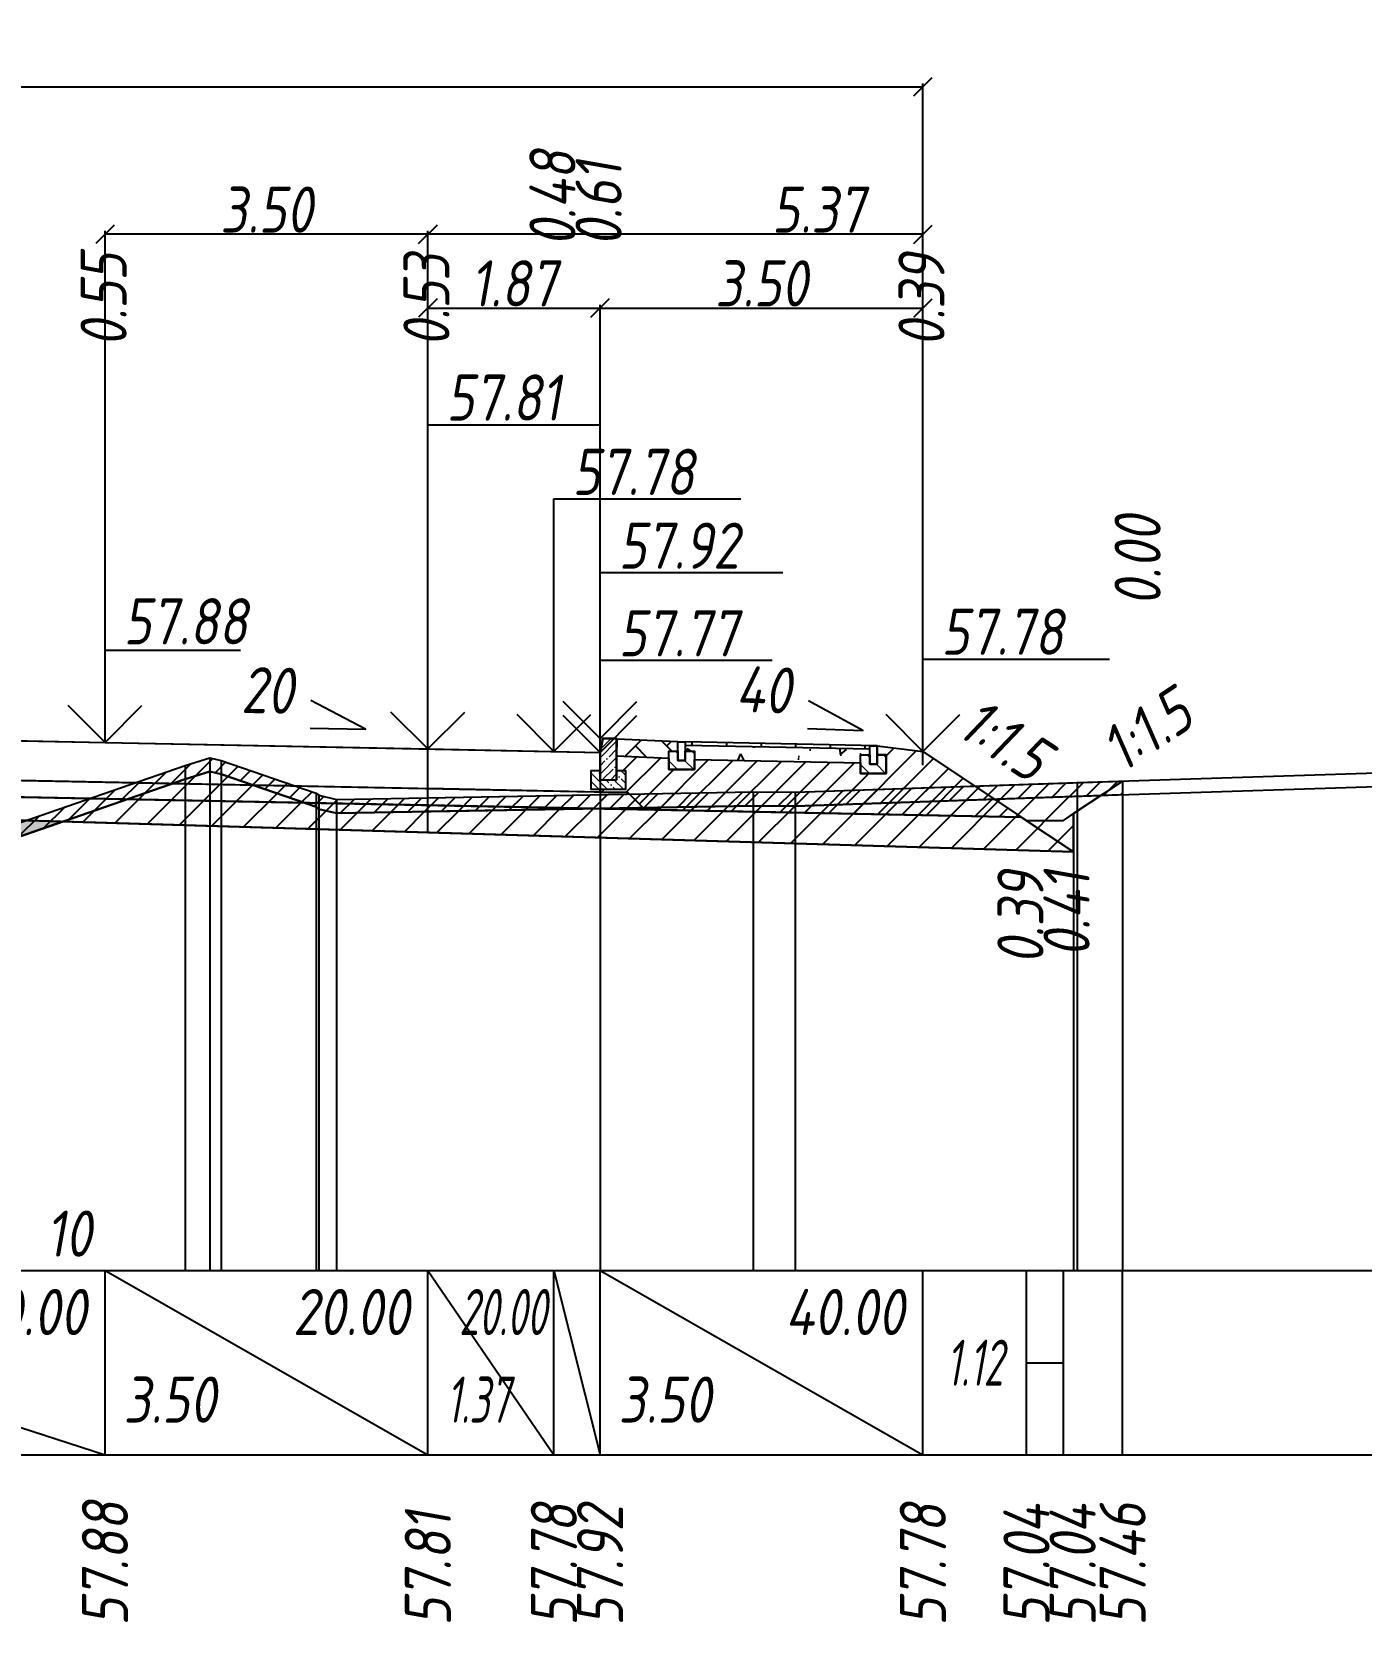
# Model space of a CAD drawing. Extents: x -717 to 1451, y -133302 to 233.
# Drawn here: x 228.2 to 300.3, y -74273.1 to -74186.8 of the extents above; entities that cross this region are included whole.
import ezdxf
from ezdxf.enums import TextEntityAlignment as Align

# ---------------------------------------------------------------- set-up
doc = ezdxf.new("R2010")
doc.units = 0
for name, color, linetype in [('КОД_399', 252, 'Continuous'), ('Код_514', 1, 'Continuous'), ('Контур_0', 7, 'Continuous'), ('Контур_2660', 7, 'Continuous'), ('Контур_2665', 7, 'Continuous'), ('Контур_400', 7, 'Continuous'), ('Контур_508', 7, 'Continuous'), ('Контур_512', 7, 'Continuous'), ('Контур_513', 7, 'Continuous'), ('Красный поперечник', 1, 'Continuous'), ('Объём_2501', 7, 'Continuous'), ('Объём_2650', 7, 'Continuous'), ('Объём_2660', 7, 'Continuous'), ('Объём_2661', 7, 'Continuous'), ('Объём_2662', 7, 'Continuous'), ('Объём_2663', 7, 'Continuous'), ('Объём_2664', 7, 'Continuous'), ('Объём_2665', 7, 'Continuous'), ('Объём_2666', 7, 'Continuous'), ('Объём_2667', 7, 'Continuous'), ('Объём_2668', 7, 'Continuous'), ('Объём_2669', 7, 'Continuous'), ('Объём_2675', 7, 'Continuous'), ('Откосы', 7, 'Continuous'), ('Отметки покрытия', 7, 'Continuous'), ('Рабочие отметки', 7, 'Continuous'), ('Слои выравнивания', 7, 'Continuous'), ('Таблица', 7, 'Continuous'), ('Уклоны проезжей части', 7, 'Continuous'), ('Черный поперечник', 3, 'Continuous')]:
    doc.layers.add(name, color=color, linetype=linetype)
for name, color, linetype, true_color in [('Контур_2540', 2, 'Continuous', 0xffff00), ('Контур_2562', 3, 'Continuous', 0x00ff00), ('Контур_2570', 7, 'Continuous', 0x80ff00), ('Контур_2736', 4, 'Continuous', 0x00ffff), ('Контур_2737', 4, 'Continuous', 0x00ffff), ('Контур_2738', 4, 'Continuous', 0x00ffff), ('Контур_2739', 4, 'Continuous', 0x00ffff), ('Контур_2741', 4, 'Continuous', 0x00ffff), ('Контур_2742', 4, 'Continuous', 0x00ffff), ('Контур_2743', 4, 'Continuous', 0x00ffff), ('Контур_2744', 7, 'Continuous', 0xa4ffff), ('Контур_2745', 7, 'Continuous', 0xa4ffff), ('Контур_2747', 4, 'Continuous', 0x00ffff), ('Контур_2748', 4, 'Continuous', 0x00ffff), ('Контур_2749', 4, 'Continuous', 0x00ffff), ('Контур_2750', 4, 'Continuous', 0x00ffff), ('Контур_2751', 4, 'Continuous', 0x00ffff), ('Контур_2752', 4, 'Continuous', 0x00ffff), ('Контур_402', 7, 'Continuous', 0xff6464), ('Контур_703', 4, 'Continuous', 0x00ffff), ('Контур_705', 4, 'Continuous', 0x00ffff), ('Контур_707', 4, 'Continuous', 0x00ffff), ('Контур_720', 131, 'Continuous', 0xaaffff), ('Объём_2500', 7, 'Continuous', 0xc0c0c0), ('Объём_2520', 7, 'Continuous', 0x80ffff), ('Объём_2540', 2, 'Continuous', 0xffff00), ('Объём_2562', 3, 'Continuous', 0x00ff00), ('Объём_2563', 7, 'Continuous', 0xff8000), ('Объём_2570', 7, 'Continuous', 0x80ff00), ('Объём_2600', 7, 'Continuous', 0x808000), ('Объём_2746', 2, 'Continuous', 0xffff00)]:
    doc.layers.add(name, color=color, linetype=linetype, true_color=true_color)
doc.styles.get("Standard").update_dxf_attribs({"font": 'txt', "height": 2.5})
doc.styles.add('М', font='romand.shx', dxfattribs={"width": 0.8, "oblique": 10, "height": 2.5})
doc.dimstyles.get("Standard").update_dxf_attribs({"dimtxt": 0.18, "dimasz": 0.18, "dimexe": 0.18, "dimexo": 0.0625, "dimgap": 0.09, "dimtad": 0, "dimtih": 1, "dimtoh": 1, "dimdec": 4, "dimzin": 0, "dimdsep": 46, "dimtxsty": 'Standard', "dimcen": 0.09, "dimadec": 0, "dimazin": 0, "dimtfac": 1, "dimtdec": 4, "dimtofl": 0, "dimtmove": 0, "dimatfit": 3, "dimfxl": 1, "dimtolj": 1, "dimtzin": 0, "dimarcsym": 0})

# ---------------------------------------------------------------- blocks, each defined once
blk = doc.blocks.new('_Oblique')
at = {"color": 0, "linetype": 'ByBlock', "lineweight": -2}
blk.add_line((-0.5, -0.5), (0.5, 0.5), dxfattribs=at)
blk = doc.blocks.new('*D3498')
at = {"color": 0, "lineweight": -2, "transparency": 16777216}
for p, q in [((259.041, -74225.905), (259.041, -74201.636)), ((259.041, -74201.816), (276.541, -74201.816)), ((276.541, -74225.855), (276.541, -74201.636))]:
    blk.add_line(p, q, dxfattribs=at)
at = {"layer": 'Defpoints', "color": 0, "transparency": 16777216}
for p in [(276.541, -74201.816), (259.041, -74225.968), (276.541, -74225.918)]:
    blk.add_point(p, dxfattribs=at)
at = {"color": 0, "lineweight": -2, "transparency": 16777216, "rotation": 180}
blk.add_blockref('_Oblique', (259.041, -74201.816), dxfattribs=at)
at = {"color": 0, "lineweight": -2, "transparency": 16777216}
blk.add_blockref('_Oblique', (276.541, -74201.816), dxfattribs=at)
at = {"color": 0, "transparency": 16777216, "insert": (267.791, -74200.476), "char_height": 2.5, "width": 9.58333, "attachment_point": 5, "style": 'М'}
blk.add_mtext('\\A1;3.50', dxfattribs=at)
blk = doc.blocks.new('*D3500')
at = {"color": 0, "lineweight": -2, "transparency": 16777216}
for p, q in [((249.708, -74225.719), (249.708, -74201.636)), ((249.708, -74201.816), (259.041, -74201.816)), ((259.041, -74225.905), (259.041, -74201.636))]:
    blk.add_line(p, q, dxfattribs=at)
at = {"layer": 'Defpoints', "color": 0, "transparency": 16777216}
for p in [(259.041, -74201.816), (249.708, -74225.781), (259.041, -74225.968)]:
    blk.add_point(p, dxfattribs=at)
at = {"color": 0, "lineweight": -2, "transparency": 16777216, "rotation": 180}
blk.add_blockref('_Oblique', (249.708, -74201.816), dxfattribs=at)
at = {"color": 0, "lineweight": -2, "transparency": 16777216}
blk.add_blockref('_Oblique', (259.041, -74201.816), dxfattribs=at)
at = {"color": 0, "transparency": 16777216, "insert": (254.375, -74200.476), "char_height": 2.5, "width": 9.16667, "attachment_point": 5, "style": 'М'}
blk.add_mtext('\\A1;1.87', dxfattribs=at)
blk = doc.blocks.new('*D3502')
at = {"color": 0, "lineweight": -2, "transparency": 16777216}
for p, q in [((232.208, -74225.369), (232.208, -74197.636)), ((249.708, -74197.816), (232.208, -74197.816)), ((249.708, -74225.719), (249.708, -74197.636))]:
    blk.add_line(p, q, dxfattribs=at)
at = {"layer": 'Defpoints', "color": 0, "transparency": 16777216}
for p in [(232.208, -74197.816), (232.208, -74225.431), (249.708, -74225.781)]:
    blk.add_point(p, dxfattribs=at)
at = {"color": 0, "lineweight": -2, "transparency": 16777216, "rotation": 180}
blk.add_blockref('_Oblique', (232.208, -74197.816), dxfattribs=at)
at = {"color": 0, "lineweight": -2, "transparency": 16777216}
blk.add_blockref('_Oblique', (249.708, -74197.816), dxfattribs=at)
at = {"color": 0, "transparency": 16777216, "insert": (240.958, -74196.476), "char_height": 2.5, "width": 9.58333, "attachment_point": 5, "style": 'М'}
blk.add_mtext('\\A1;3.50', dxfattribs=at)
blk = doc.blocks.new('*D3503')
at = {"color": 0, "lineweight": -2, "transparency": 16777216}
for p, q in [((249.708, -74225.719), (249.708, -74197.636)), ((276.541, -74197.816), (249.708, -74197.816)), ((276.541, -74226.605), (276.541, -74197.636))]:
    blk.add_line(p, q, dxfattribs=at)
at = {"layer": 'Defpoints', "color": 0, "transparency": 16777216}
for p in [(249.708, -74197.816), (249.708, -74225.781), (276.541, -74226.668)]:
    blk.add_point(p, dxfattribs=at)
at = {"color": 0, "lineweight": -2, "transparency": 16777216, "rotation": 180}
blk.add_blockref('_Oblique', (249.708, -74197.816), dxfattribs=at)
at = {"color": 0, "lineweight": -2, "transparency": 16777216}
blk.add_blockref('_Oblique', (276.541, -74197.816), dxfattribs=at)
at = {"color": 0, "transparency": 16777216, "insert": (270.877, -74196.476), "char_height": 2.5, "width": 10, "attachment_point": 5, "style": 'М'}
blk.add_mtext('\\A1;5.37', dxfattribs=at)
blk = doc.blocks.new('*D3505')
at = {"color": 0, "lineweight": -2, "transparency": 16777216}
for p, q in [((115.708, -74226.819), (115.708, -74189.636)), ((115.708, -74189.816), (276.541, -74189.816)), ((276.541, -74226.605), (276.541, -74189.636))]:
    blk.add_line(p, q, dxfattribs=at)
at = {"layer": 'Defpoints', "color": 0, "transparency": 16777216}
for p in [(276.541, -74189.816), (115.708, -74226.881), (276.541, -74226.668)]:
    blk.add_point(p, dxfattribs=at)
at = {"color": 0, "lineweight": -2, "transparency": 16777216, "rotation": 180}
blk.add_blockref('_Oblique', (115.708, -74189.816), dxfattribs=at)
at = {"color": 0, "lineweight": -2, "transparency": 16777216}
blk.add_blockref('_Oblique', (276.541, -74189.816), dxfattribs=at)
at = {"color": 0, "transparency": 16777216, "insert": (196.125, -74188.476), "char_height": 2.5, "width": 11.66667, "attachment_point": 5, "style": 'М'}
blk.add_mtext('\\A1;32.17', dxfattribs=at)
blk = doc.blocks.new('БР100.30.18')
at = {"linetype": 'Continuous', "lineweight": 13}
h = blk.add_hatch(dxfattribs=at)
h.set_pattern_fill('ANSI35', scale=5)
h.set_pattern_definition([(45, (-1504.996, -4799.2297), (-0.88388348, 0.88388348), []), (45, (-1504.1121, -4799.2297), (-0.88388348, 0.88388348), [1.5625, -0.3125, 0, -0.3125])])
h.paths.add_polyline_path([(0.3, 3.47), (1.8, 3.47), (1.8, -1.03), (0, -1.03), (0, 1.97)])
h = blk.add_hatch(dxfattribs=at)
h.set_pattern_fill('ANSI35', scale=5, angle=90)
h.set_pattern_definition([(135, (-1504.996, -4800.7297), (-0.88388348, -0.88388348), []), (135, (-1504.996, -4799.8458), (-0.88388348, -0.88388348), [1.5625, -0.3125, 0, -0.3125])])
h.paths.add_polyline_path([(-1, -0.03), (0, -0.03), (0, -1.03), (1.8, -1.03), (1.8, -0.03), (2.8, -0.03), (2.8, -2.03), (-1, -2.03)])
at = {"color": 7, "lineweight": 30}
blk.add_lwpolyline([(1.8, -1.03), (0, -1.03), (0, 1.97), (0.3, 3.47), (1.8, 3.47)], close=True, dxfattribs=at)
at = {"linetype": 'Continuous'}
blk.add_lwpolyline([(0, -0.03), (-1, -0.03), (-1, -2.03), (2.8, -2.03), (2.8, -0.03), (1.8, -0.03)], dxfattribs=at)

msp = doc.modelspace()

# ---------------------------------------------------------------- hatches: boundary and pattern name
at = {"linetype": 'Continuous'}
h = msp.add_hatch(dxfattribs=at)
h.set_pattern_fill('AR-HBONE', color=253, scale=0.3)
h.set_pattern_definition([(45, (-36.0305, -80031.1897), (0, 1.69705627), [3.6, -1.2]), (135, (-35.182, -80030.3412), (1e-16, 1.69705627), [3.6, -1.2])])
h.paths.add_polyline_path([(263.662, -74225.34), (263.662, -74226.34), (263.662, -74226.34)])
h.paths.add_polyline_path([(259.942, -74225.191), (263.262, -74225.34), (263.262, -74225.84), (262.762, -74225.84), (262.762, -74226.219), (259.941, -74226.092)])
h = msp.add_hatch(dxfattribs=at)
h.set_pattern_fill('ANSI31', color=256, scale=15, angle=45, style=0)
h.set_pattern_definition([(90, (-1648.4667, -79178.9712), (-1.875, 3e-16), [])])
h.paths.add_polyline_path([(273.658, -74225.546), (263.662, -74225.34), (263.662, -74225.54), (273.658, -74225.738)])
at = {"linetype": 'Continuous', "lineweight": 13}
h = msp.add_hatch(dxfattribs=at)
h.set_pattern_fill('ANSI35', scale=5, angle=90)
h.set_pattern_definition([(135, (-1604.4212, -8497.7122), (-0.883883476, -0.883883476), []), (135, (-1604.4212, -8496.8283), (-0.883883476, -0.883883476), [1.5625, -0.3125, 0, -0.3125])])
h.paths.add_polyline_path([(262.762, -74225.84), (263.262, -74225.84), (263.262, -74226.34), (263.662, -74226.34), (263.662, -74225.84), (264.162, -74225.84), (264.162, -74226.84), (262.762, -74226.84)])
h = msp.add_hatch(dxfattribs=at)
h.set_pattern_fill('ANSI35', scale=5, angle=90)
h.set_pattern_definition([(135, (-1594.0257, -8497.9183), (-0.883883476, -0.883883476), []), (135, (-1594.0257, -8497.0344), (-0.883883476, -0.883883476), [1.5625, -0.3125, 0, -0.3125])])
h.paths.add_polyline_path([(273.158, -74226.046), (273.658, -74226.046), (273.658, -74226.546), (274.058, -74226.546), (274.058, -74226.046), (274.558, -74226.046), (274.558, -74227.046), (273.158, -74227.046)])
at = {"layer": 'КОД_399'}
h = msp.add_hatch(dxfattribs=at)
h.set_pattern_fill('AR-CONC', scale=0.7, angle=45, style=0)
h.set_pattern_definition([(95, (-1648.5487, -79179.0604), (3.860864, 3.2396496), [0.525, -5.775]), (40, (-1648.5487, -79179.0604), (-4.409945, 3.036377), [0.42, -4.62]), (145.45144, (-1648.227, -79178.7905), (-0.549081, 6.2760265), [0.4461813, -4.907995]), (91.1842, (-1649.5386, -79178.0705), (6.101854, 4.4632964), [0.7875, -8.6625]), (141.63564, (-1649.03, -79177.6985), (-0.1953, 9.447982), [0.669272, -7.361996]), (36.18416, (-1649.539, -79178.0705), (-0.1953, 9.447982), [0.63, -6.93]), (66, (-1648.796, -79177.823), (4.947401, 0.9616773), [0.525, -5.775]), (11, (-1648.796, -79177.823), (-2.38496, 4.793659), [0.42, -4.62]), (116.45144, (-1648.384, -79177.743), (2.562441, 5.7553363), [0.4461813, -4.907995]), (82.5, (-1648.5487, -79179.0604), (-1.5875523, 1.7079287), [0, -4.564, 0, -4.69, 0, -4.6375]), (52.5, (-1648.5487, -79179.0604), (-0.6501106, 3.2543661), [0, -2.674, 0, -4.459, 0, -1.7675]), (12.5, (-1649.6525, -79180.1642), (2.7539272, 2.5306453), [0, -1.75, 0, -5.46, 0, -7.245]), (2.5, (-1650.1474, -79180.6592), (2.3911299, 3.3821186), [0, -2.275, 0, -3.626, 0, -5.145])])
h.paths.add_polyline_path([(273.158, -74226.046), (273.658, -74226.046), (273.658, -74225.738), (263.662, -74225.54), (263.662, -74225.84), (264.162, -74225.84), (264.162, -74226.3), (273.158, -74226.479)])
at = {"layer": 'Объём_2563'}
h = msp.add_hatch(dxfattribs=at)
h.set_pattern_fill('ANSI31', color=256, scale=0.3)
h.paths.add_polyline_path([(130.79, -74229.217), (110.373, -74229.625), (115.708, -74226.069), (118.191, -74225.76), (118.191, -74226.26), (117.691, -74226.26), (117.691, -74227.26), (119.091, -74227.26), (119.091, -74226.692), (128.087, -74226.511), (128.087, -74227.054), (129.487, -74227.054), (129.487, -74226.432), (132.308, -74226.306), (132.309, -74227.12), (131.809, -74227.12), (131.81, -74228.12), (133.208, -74228.119), (133.208, -74228.269), (131.708, -74228.299)])
h.paths.add_polyline_path([(261.46, -74229.004), (260.541, -74228.085), (259.041, -74228.055), (259.041, -74227.905), (260.439, -74227.907), (260.44, -74226.907), (259.94, -74226.906), (259.941, -74226.092), (262.762, -74226.219), (262.762, -74226.84), (264.162, -74226.84), (264.162, -74226.3), (273.158, -74226.478), (273.158, -74227.046), (274.558, -74227.046), (274.558, -74226.046), (274.058, -74226.046), (274.058, -74225.546), (276.541, -74225.855), (281.876, -74229.412)])
at = {"layer": 'Объём_2570'}
h = msp.add_hatch(dxfattribs=at)
h.set_pattern_fill('ANSI31', color=256, scale=0.2)
h.paths.add_polyline_path([(124.473, -74230.599), (121.696, -74231.845), (114.612, -74234.732), (107.406, -74233.881), (105, -74233.957), (105, -74233.207), (107.406, -74233.131), (114.612, -74233.982), (121.696, -74231.095), (124.473, -74229.849)])
h.paths.add_polyline_path([(287.364, -74228.209), (269.62, -74228.816), (267.344, -74228.799), (244.756, -74229.205), (243.8, -74228.979), (243.658, -74228.868), (238.496, -74227.089), (237.893, -74226.944), (236.546, -74227.366), (225.244, -74231.275), (223.825, -74230.971), (219.718, -74230), (216.251, -74229.114), (216.251, -74228.364), (219.718, -74229.25), (223.825, -74230.221), (225.244, -74230.525), (236.546, -74226.616), (237.893, -74226.194), (238.496, -74226.339), (243.658, -74228.118), (243.8, -74228.229), (244.756, -74228.455), (267.344, -74228.049), (269.62, -74228.066), (287.364, -74227.459)])
at = {"layer": 'Объём_2600'}
h = msp.add_hatch(dxfattribs=at)
h.set_pattern_fill('ANSI31', color=6, scale=0.4)
h.paths.add_polyline_path([(126.99, -74229.569), (141.356, -74227.778), (141.356, -74230.607), (123.245, -74231.15), (124.473, -74230.599), (124.473, -74229.849)])
h.paths.add_polyline_path([(238.496, -74227.089), (243.658, -74228.868), (243.8, -74228.979), (244.756, -74229.205), (267.344, -74228.799), (269.62, -74228.816), (286.182, -74228.248), (284.71, -74229.229), (284.71, -74231.301), (229.92, -74229.658), (236.546, -74227.366), (237.893, -74226.944)])
h.paths.add_polyline_path([(201.594, -74227.437), (207.223, -74227.56), (214.623, -74228.207), (216.251, -74228.364), (216.251, -74229.114), (216.844, -74229.265), (201.458, -74228.804), (201.458, -74227.434)])
h = msp.add_hatch(dxfattribs=at)
h.set_pattern_fill('HONEY', color=5, scale=0.3)
h.paths.add_polyline_path([(113.46, -74234.598), (107.406, -74233.881), (105, -74233.957), (105, -74233.207), (107.372, -74231.626), (123.245, -74231.15), (121.696, -74231.845), (114.612, -74234.732)])
h.paths.add_polyline_path([(225.244, -74231.275), (223.825, -74230.971), (219.718, -74230), (216.844, -74229.265), (229.92, -74229.658)])

# ---------------------------------------------------------------- linework, layer by layer
for points in [[(263.262, -74225.34), (259.942, -74225.191), (259.941, -74226.092), (262.762, -74226.219), (262.762, -74225.84), (263.262, -74225.84), (263.262, -74225.34)], [(263.262, -74225.34), (263.662, -74225.34), (263.662, -74226.34), (263.262, -74226.34), (263.262, -74225.34)], [(274.058, -74225.546), (263.662, -74225.34)], [(273.658, -74225.738), (263.662, -74225.54)], [(273.658, -74225.546), (274.058, -74225.546), (274.058, -74226.546), (273.658, -74226.546), (273.658, -74225.546)], [(263.662, -74225.84), (264.162, -74225.84), (264.162, -74226.84), (262.762, -74226.84), (262.762, -74225.84), (263.262, -74225.84), (263.262, -74226.34), (263.662, -74226.34), (263.662, -74225.84)], [(274.058, -74226.046), (274.558, -74226.046), (274.558, -74227.046), (273.158, -74227.046), (273.158, -74226.046), (273.658, -74226.046), (273.658, -74226.546), (274.058, -74226.546), (274.058, -74226.046)]]:
    msp.add_lwpolyline(points)
at = {"layer": 'Код_514'}
for p, q in [((201.458, -74254), (232.208, -74264)), ((232.208, -74264), (232.208, -74254)), ((232.208, -74254), (249.708, -74264)), ((249.708, -74264), (249.708, -74254)), ((249.708, -74254), (256.541, -74264)), ((256.541, -74264), (256.541, -74254)), ((256.541, -74254), (259.041, -74264)), ((259.041, -74264), (259.041, -74254)), ((259.041, -74264), (259.041, -74254)), ((259.041, -74254), (276.541, -74264)), ((276.541, -74264), (276.541, -74254)), ((282.156, -74264), (282.156, -74254)), ((284.156, -74264), (284.156, -74254)), ((287.364, -74264), (287.364, -74254)), ((282.156, -74259), (284.156, -74259))]:
    msp.add_line(p, q, dxfattribs=at)
at = {"layer": 'Контур_0', "color": 250, "flags": 128}
for points in [[(232.208, -74225.369), (259.041, -74225.905), (259.041, -74228.055), (201.458, -74226.904), (201.458, -74224.754), (232.208, -74225.369), (232.208, -74225.369)], [(232.208, -74227.519), (260.541, -74228.085), (261.46, -74229.004), (201.458, -74227.804), (201.458, -74226.904), (232.208, -74227.519), (232.208, -74227.519)]]:
    msp.add_lwpolyline(points, dxfattribs=at)
at = {"layer": 'Контур_0', "flags": 128}
for points in [[(276.541, -74225.855), (279.354, -74227.731), (279.354, -74227.731), (279.354, -74227.731), (279.354, -74227.731), (279.354, -74227.731), (279.354, -74227.731), (279.354, -74227.731), (279.354, -74227.731), (279.354, -74227.731), (279.354, -74227.731), (279.354, -74227.731), (279.354, -74227.731), (279.354, -74227.731), (279.354, -74227.731), (282.156, -74229.598)], [(276.541, -74225.855), (279.354, -74227.731), (279.354, -74227.731), (279.354, -74227.731), (279.354, -74227.731), (279.354, -74227.731), (279.354, -74227.731), (279.354, -74227.731), (279.354, -74227.731), (279.354, -74227.731), (279.354, -74227.731), (279.354, -74227.731), (279.354, -74227.731), (279.354, -74227.731), (279.354, -74227.731), (282.156, -74229.598), (284.156, -74229.598), (287.364, -74227.459), (287.364, -74227.459), (287.364, -74227.459), (287.364, -74227.459), (287.364, -74227.459), (287.364, -74227.459), (287.364, -74227.459), (287.364, -74227.459), (287.364, -74227.459), (287.364, -74227.459), (287.364, -74227.459), (287.364, -74227.459), (287.364, -74227.459)], [(259.041, -74228.055), (260.541, -74228.085), (261.46, -74229.004), (281.876, -74229.412)]]:
    msp.add_lwpolyline(points, dxfattribs=at)
at = {"layer": 'Контур_2540', "color": 250, "flags": 128}
msp.add_lwpolyline([(280.397, -74231.172), (201.458, -74228.804), (201.458, -74227.804), (281.876, -74229.412), (284.71, -74231.301), (280.397, -74231.172), (280.397, -74231.172)], dxfattribs=at)
at = {"layer": 'Контур_2562', "flags": 128}
msp.add_lwpolyline([(276.541, -74225.855), (276.541, -74225.855), (276.541, -74225.855), (276.541, -74225.855), (276.541, -74225.855)], dxfattribs=at)
at = {"layer": 'Контур_2570', "flags": 128}
msp.add_lwpolyline([(175.07, -74226.96), (201.458, -74227.434), (201.594, -74227.437), (207.223, -74227.56), (214.623, -74228.207), (216.251, -74228.364), (216.251, -74229.114), (219.718, -74230), (223.825, -74230.971), (225.244, -74231.275), (236.546, -74227.366), (237.893, -74226.944), (238.496, -74227.089), (243.658, -74228.868), (243.8, -74228.979), (244.756, -74229.205), (267.344, -74228.799), (269.62, -74228.816), (284.91, -74228.289), (304.514, -74227.65)], dxfattribs=at)
at = {"layer": 'Контур_2660', "flags": 128}
msp.add_lwpolyline([(201.458, -74228.804), (284.71, -74231.301)], dxfattribs=at)
at = {"layer": 'Контур_2665', "flags": 128}
msp.add_lwpolyline([(276.541, -74225.855), (276.541, -74225.855)], dxfattribs=at)
at = {"layer": 'Контур_2736', "flags": 128}
for points in [[(276.541, -74225.855), (279.354, -74227.731)], [(279.354, -74227.731), (282.156, -74229.598)]]:
    msp.add_lwpolyline(points, dxfattribs=at)
at = {"layer": 'Контур_2737', "flags": 128}
msp.add_lwpolyline([(279.354, -74227.731), (279.354, -74227.731)], dxfattribs=at)
at = {"layer": 'Контур_2738', "flags": 128}
msp.add_lwpolyline([(279.354, -74227.731), (279.354, -74227.731)], dxfattribs=at)
at = {"layer": 'Контур_2739', "flags": 128}
msp.add_lwpolyline([(279.354, -74227.731), (279.354, -74227.731)], dxfattribs=at)
at = {"layer": 'Контур_2741', "flags": 128}
msp.add_lwpolyline([(287.364, -74227.459), (287.364, -74227.459)], dxfattribs=at)
at = {"layer": 'Контур_2742', "flags": 128}
msp.add_lwpolyline([(287.364, -74227.459), (287.364, -74227.459)], dxfattribs=at)
at = {"layer": 'Контур_2743', "flags": 128}
msp.add_lwpolyline([(287.364, -74227.459), (287.364, -74227.459)], dxfattribs=at)
at = {"layer": 'Контур_2744', "flags": 128}
msp.add_lwpolyline([(287.364, -74227.459), (287.364, -74227.459)], dxfattribs=at)
msp.add_lwpolyline([(287.364, -74227.459), (287.364, -74227.459)], dxfattribs=at)
msp.add_lwpolyline([(287.364, -74227.459), (287.364, -74227.459)], dxfattribs=at)
msp.add_lwpolyline([(287.364, -74227.459), (287.364, -74227.459)], dxfattribs=at)
msp.add_lwpolyline([(287.364, -74227.459), (287.364, -74227.459)], dxfattribs=at)
msp.add_lwpolyline([(287.364, -74227.459), (287.364, -74227.459)], dxfattribs=at)
at = {"layer": 'Контур_2745', "flags": 128}
msp.add_lwpolyline([(279.354, -74227.731), (279.354, -74227.731)], dxfattribs=at)
msp.add_lwpolyline([(279.354, -74227.731), (279.354, -74227.731)], dxfattribs=at)
msp.add_lwpolyline([(279.354, -74227.731), (279.354, -74227.731)], dxfattribs=at)
msp.add_lwpolyline([(279.354, -74227.731), (279.354, -74227.731)], dxfattribs=at)
msp.add_lwpolyline([(279.354, -74227.731), (279.354, -74227.731)], dxfattribs=at)
msp.add_lwpolyline([(279.354, -74227.731), (279.354, -74227.731)], dxfattribs=at)
at = {"layer": 'Контур_2747', "flags": 128}
msp.add_lwpolyline([(279.354, -74227.731), (279.354, -74227.731)], dxfattribs=at)
at = {"layer": 'Контур_2748', "flags": 128}
msp.add_lwpolyline([(279.354, -74227.731), (279.354, -74227.731)], dxfattribs=at)
at = {"layer": 'Контур_2749', "flags": 128}
msp.add_lwpolyline([(279.354, -74227.731), (279.354, -74227.731)], dxfattribs=at)
at = {"layer": 'Контур_2750', "flags": 128}
msp.add_lwpolyline([(287.364, -74227.459), (287.364, -74227.459)], dxfattribs=at)
at = {"layer": 'Контур_2751', "flags": 128}
msp.add_lwpolyline([(287.364, -74227.459), (287.364, -74227.459)], dxfattribs=at)
at = {"layer": 'Контур_2752', "flags": 128}
msp.add_lwpolyline([(287.364, -74227.459), (287.364, -74227.459)], dxfattribs=at)
at = {"layer": 'Контур_400', "flags": 128}
msp.add_lwpolyline([(201.458, -74224.754), (232.208, -74225.369), (249.708, -74225.719), (249.708, -74225.719), (249.708, -74225.719), (249.708, -74225.719), (256.541, -74225.855), (256.541, -74225.855), (259.041, -74225.905)], dxfattribs=at)
at = {"layer": 'Контур_402', "flags": 128}
msp.add_lwpolyline([(107.372, -74231.626), (141.356, -74230.607), (141.356, -74228.106), (187.487, -74227.183), (187.487, -74227.233), (188.804, -74227.207), (188.804, -74227.257), (190.121, -74227.231), (201.458, -74227.434), (201.458, -74228.804), (284.71, -74231.301)], dxfattribs=at)
at = {"layer": 'Контур_508', "flags": 128}
msp.add_lwpolyline([(105, -74233.207), (107.372, -74231.626), (141.356, -74230.607), (141.356, -74228.106), (187.487, -74227.183), (187.487, -74227.233), (188.804, -74227.207), (188.804, -74227.257), (190.121, -74227.231), (201.458, -74227.434), (201.458, -74228.804), (284.71, -74231.301), (284.71, -74229.229), (287.364, -74227.459)], dxfattribs=at)
at = {"layer": 'Контур_512', "flags": 128}
msp.add_lwpolyline([(201.458, -74228.804), (284.71, -74231.301), (284.71, -74229.229), (287.364, -74227.459)], dxfattribs=at)
at = {"layer": 'Контур_513', "flags": 128}
msp.add_lwpolyline([(105, -74233.207), (107.372, -74231.626), (141.356, -74230.607), (141.356, -74228.106), (187.487, -74227.183), (187.487, -74227.233), (188.804, -74227.207), (188.804, -74227.257), (190.121, -74227.231), (201.458, -74227.434), (201.458, -74228.804), (284.71, -74231.301), (284.71, -74229.229), (287.364, -74227.459)], dxfattribs=at)
at = {"layer": 'Контур_703', "flags": 128}
msp.add_lwpolyline([(276.541, -74225.855), (279.354, -74227.731)], dxfattribs=at)
at = {"layer": 'Контур_705', "flags": 128}
msp.add_lwpolyline([(279.354, -74227.731), (279.354, -74227.731)], dxfattribs=at)
at = {"layer": 'Контур_707', "flags": 128}
msp.add_lwpolyline([(284.156, -74229.598), (287.364, -74227.459)], dxfattribs=at)
at = {"layer": 'Контур_720', "flags": 128}
msp.add_lwpolyline([(282.156, -74229.598), (284.156, -74229.598)], dxfattribs=at)
at = {"layer": 'Красный поперечник'}
for p, q in [((201.458, -74224.754), (232.208, -74225.369)), ((232.208, -74225.369), (249.708, -74225.719)), ((249.708, -74225.719), (256.541, -74225.855)), ((256.541, -74225.855), (259.041, -74225.905)), ((276.541, -74225.855), (282.156, -74229.598)), ((284.156, -74229.598), (287.364, -74227.459)), ((287.364, -74227.459), (287.364, -74254)), ((282.156, -74229.598), (284.156, -74229.598)), ((284.71, -74229.229), (284.71, -74254)), ((284.71, -74231.301), (284.71, -74254))]:
    msp.add_line(p, q, dxfattribs=at)
at = {"layer": 'Объём_2500', "color": 250, "flags": 128}
for points in [[(232.208, -74225.369), (259.041, -74225.905), (259.041, -74228.055), (201.458, -74226.904), (201.458, -74224.754), (232.208, -74225.369), (232.208, -74225.369)], [(249.708, -74225.719), (259.041, -74225.905), (259.041, -74228.055), (249.708, -74227.869), (249.708, -74225.719)]]:
    msp.add_lwpolyline(points, dxfattribs=at)
at = {"layer": 'Объём_2501', "flags": 128}
for points in [[(201.458, -74224.754), (232.208, -74225.369), (249.708, -74225.719), (249.708, -74225.719), (249.708, -74225.719), (249.708, -74225.719), (256.541, -74225.855), (256.541, -74225.855), (259.041, -74225.905)], [(249.708, -74225.719), (256.541, -74225.855), (256.541, -74225.855), (259.041, -74225.905)]]:
    msp.add_lwpolyline(points, dxfattribs=at)
at = {"layer": 'Объём_2520', "color": 250, "flags": 128}
for points in [[(232.208, -74227.519), (260.541, -74228.085), (261.46, -74229.004), (201.458, -74227.804), (201.458, -74226.904), (232.208, -74227.519), (232.208, -74227.519)], [(249.708, -74227.869), (260.541, -74228.085), (261.46, -74229.004), (249.708, -74228.769), (249.708, -74227.869)]]:
    msp.add_lwpolyline(points, dxfattribs=at)
at = {"layer": 'Объём_2540', "color": 250, "flags": 128}
msp.add_lwpolyline([(280.397, -74231.172), (201.458, -74228.804), (201.458, -74227.804), (281.876, -74229.412), (284.71, -74231.301), (280.397, -74231.172), (280.397, -74231.172)], dxfattribs=at)
at = {"layer": 'Объём_2540', "flags": 128}
msp.add_lwpolyline([(249.708, -74228.769), (281.876, -74229.412), (284.71, -74231.301), (280.397, -74231.172), (280.397, -74231.172), (280.397, -74231.172), (249.708, -74230.251), (249.708, -74228.769)], dxfattribs=at)
at = {"layer": 'Объём_2562', "flags": 128}
msp.add_lwpolyline([(276.541, -74225.855), (276.541, -74225.855), (276.541, -74225.855), (276.541, -74225.855), (276.541, -74225.855)], dxfattribs=at)
msp.add_lwpolyline([(276.541, -74225.855), (276.541, -74225.855), (276.541, -74225.855), (276.541, -74225.855), (276.541, -74225.855)], dxfattribs=at)
at = {"layer": 'Объём_2563', "flags": 128}
msp.add_lwpolyline([(261.46, -74229.004), (260.541, -74228.085), (259.041, -74228.055), (259.041, -74227.905), (260.439, -74227.907), (260.44, -74226.907), (259.94, -74226.906), (259.941, -74226.092), (262.762, -74226.219), (262.762, -74226.84), (264.162, -74226.84), (264.162, -74226.3), (273.158, -74226.478), (273.158, -74227.046), (274.558, -74227.046), (274.558, -74226.046), (274.058, -74226.046), (274.058, -74225.546), (276.541, -74225.855), (281.876, -74229.412), (261.46, -74229.004), (261.46, -74229.004)], dxfattribs=at)
at = {"layer": 'Объём_2570', "flags": 128}
for points in [[(225.244, -74230.525), (236.546, -74226.616), (237.893, -74226.194), (238.496, -74226.339), (243.658, -74228.118), (243.8, -74228.229), (244.756, -74228.455), (267.344, -74228.049), (269.62, -74228.066), (287.364, -74227.459), (287.364, -74228.209), (287.364, -74228.209)], [(287.364, -74228.209), (269.62, -74228.816), (267.344, -74228.799), (244.756, -74229.205), (243.8, -74228.979), (243.658, -74228.868), (238.496, -74227.089), (237.893, -74226.944), (236.546, -74227.366), (225.244, -74231.275)], [(249.708, -74228.366), (267.344, -74228.049), (269.62, -74228.066), (287.364, -74227.459), (287.364, -74228.209), (287.364, -74228.209), (287.364, -74228.209), (269.62, -74228.816), (267.344, -74228.799), (249.708, -74229.116), (249.708, -74228.366)]]:
    msp.add_lwpolyline(points, dxfattribs=at)
at = {"layer": 'Объём_2600', "flags": 128}
for points in [[(286.182, -74228.248), (287.364, -74227.459), (287.364, -74228.209), (286.182, -74228.248), (286.182, -74228.248)], [(286.182, -74228.248), (287.364, -74227.459), (287.364, -74228.209), (286.182, -74228.248), (286.182, -74228.248)], [(225.244, -74231.275), (223.825, -74230.971), (219.718, -74230), (216.844, -74229.265), (229.92, -74229.658), (225.244, -74231.275), (225.244, -74231.275)]]:
    msp.add_lwpolyline(points, dxfattribs=at)
at = {"layer": 'Объём_2650', "color": 6, "flags": 128}
msp.add_lwpolyline([(238.496, -74227.089), (243.658, -74228.868), (243.8, -74228.979), (244.756, -74229.205), (267.344, -74228.799), (269.62, -74228.816), (286.182, -74228.248), (284.71, -74229.229), (284.71, -74231.301), (229.92, -74229.658), (236.546, -74227.366), (237.893, -74226.944), (238.496, -74227.089), (238.496, -74227.089)], dxfattribs=at)
at = {"layer": 'Объём_2650', "flags": 128}
msp.add_lwpolyline([(249.708, -74229.116), (267.344, -74228.799), (269.62, -74228.816), (286.182, -74228.248), (284.71, -74229.229), (284.71, -74231.301), (249.708, -74230.251), (249.708, -74229.116)], dxfattribs=at)
at = {"layer": 'Объём_2660', "flags": 128}
for points in [[(201.458, -74228.804), (284.71, -74231.301)], [(249.708, -74230.251), (284.71, -74231.301)]]:
    msp.add_lwpolyline(points, dxfattribs=at)
at = {"layer": 'Объём_2661', "flags": 128}
msp.add_lwpolyline([(276.541, -74225.855), (279.354, -74227.731), (282.156, -74229.598)], dxfattribs=at)
msp.add_lwpolyline([(276.541, -74225.855), (279.354, -74227.731), (282.156, -74229.598)], dxfattribs=at)
at = {"layer": 'Объём_2662', "flags": 128}
msp.add_lwpolyline([(284.156, -74229.598), (287.364, -74227.459)], dxfattribs=at)
msp.add_lwpolyline([(284.156, -74229.598), (287.364, -74227.459)], dxfattribs=at)
at = {"layer": 'Объём_2663', "flags": 128}
msp.add_lwpolyline([(282.156, -74229.598), (284.156, -74229.598)], dxfattribs=at)
msp.add_lwpolyline([(282.156, -74229.598), (284.156, -74229.598)], dxfattribs=at)
at = {"layer": 'Объём_2664', "flags": 128}
msp.add_lwpolyline([(282.156, -74229.598), (284.156, -74229.598)], dxfattribs=at)
msp.add_lwpolyline([(282.156, -74229.598), (284.156, -74229.598)], dxfattribs=at)
at = {"layer": 'Объём_2665', "flags": 128}
msp.add_lwpolyline([(276.541, -74225.855), (276.541, -74225.855)], dxfattribs=at)
msp.add_lwpolyline([(276.541, -74225.855), (276.541, -74225.855)], dxfattribs=at)
at = {"layer": 'Объём_2666', "flags": 128}
for points in [[(276.541, -74225.855), (279.354, -74227.731)], [(276.541, -74225.855), (279.354, -74227.731)], [(279.354, -74227.731), (282.156, -74229.598)], [(279.354, -74227.731), (282.156, -74229.598)]]:
    msp.add_lwpolyline(points, dxfattribs=at)
at = {"layer": 'Объём_2667', "flags": 128}
for points in [[(279.354, -74227.731), (279.354, -74227.731)], [(279.354, -74227.731), (279.354, -74227.731)], [(287.364, -74227.459), (287.364, -74227.459)], [(287.364, -74227.459), (287.364, -74227.459)]]:
    msp.add_lwpolyline(points, dxfattribs=at)
at = {"layer": 'Объём_2668', "flags": 128}
for points in [[(279.354, -74227.731), (279.354, -74227.731)], [(279.354, -74227.731), (279.354, -74227.731)], [(287.364, -74227.459), (287.364, -74227.459)], [(287.364, -74227.459), (287.364, -74227.459)]]:
    msp.add_lwpolyline(points, dxfattribs=at)
at = {"layer": 'Объём_2669', "flags": 128}
for points in [[(279.354, -74227.731), (279.354, -74227.731)], [(279.354, -74227.731), (279.354, -74227.731)], [(287.364, -74227.459), (287.364, -74227.459)], [(287.364, -74227.459), (287.364, -74227.459)]]:
    msp.add_lwpolyline(points, dxfattribs=at)
at = {"layer": 'Объём_2675', "flags": 128}
for points in [[(279.354, -74227.731), (279.354, -74227.731)], [(279.354, -74227.731), (279.354, -74227.731)], [(279.354, -74227.731), (279.354, -74227.731)], [(279.354, -74227.731), (279.354, -74227.731)], [(279.354, -74227.731), (279.354, -74227.731)], [(279.354, -74227.731), (279.354, -74227.731)], [(279.354, -74227.731), (279.354, -74227.731)], [(279.354, -74227.731), (279.354, -74227.731)], [(279.354, -74227.731), (279.354, -74227.731)], [(279.354, -74227.731), (279.354, -74227.731)], [(279.354, -74227.731), (279.354, -74227.731)], [(279.354, -74227.731), (279.354, -74227.731)], [(287.364, -74227.459), (287.364, -74227.459)], [(287.364, -74227.459), (287.364, -74227.459)], [(287.364, -74227.459), (287.364, -74227.459)], [(287.364, -74227.459), (287.364, -74227.459)], [(287.364, -74227.459), (287.364, -74227.459)], [(287.364, -74227.459), (287.364, -74227.459)], [(287.364, -74227.459), (287.364, -74227.459)], [(287.364, -74227.459), (287.364, -74227.459)], [(287.364, -74227.459), (287.364, -74227.459)], [(287.364, -74227.459), (287.364, -74227.459)], [(287.364, -74227.459), (287.364, -74227.459)], [(287.364, -74227.459), (287.364, -74227.459)]]:
    msp.add_lwpolyline(points, dxfattribs=at)
at = {"layer": 'Объём_2746', "flags": 128}
for points in [[(238.496, -74227.089), (243.658, -74228.868), (243.8, -74228.979), (244.756, -74229.205), (267.344, -74228.799), (269.62, -74228.816), (280.424, -74228.444), (282.156, -74229.598), (284.156, -74229.598), (284.71, -74229.229), (284.71, -74231.301), (229.92, -74229.658), (236.546, -74227.366), (237.893, -74226.944), (238.496, -74227.089), (238.496, -74227.089)], [(249.708, -74229.116), (267.344, -74228.799), (269.62, -74228.816), (280.424, -74228.444), (282.156, -74229.598), (284.156, -74229.598), (284.71, -74229.229), (284.71, -74231.301), (249.708, -74230.251), (249.708, -74229.116)]]:
    msp.add_lwpolyline(points, dxfattribs=at)
at = {"layer": 'Откосы', "color": 1, "flags": 128}
for points in [[(243.327, -74224.591), (246.327, -74224.651), (243.357, -74223.091)], [(270.279, -74224.604), (273.277, -74224.724), (270.339, -74223.105)]]:
    msp.add_lwpolyline(points, dxfattribs=at)
at = {"layer": 'Отметки покрытия', "color": 1}
for p, q in [((249.708, -74225.719), (249.708, -74208.155)), ((249.708, -74208.155), (259.041, -74208.155)), ((256.541, -74225.855), (256.541, -74212.155)), ((256.541, -74212.155), (266.676, -74212.155)), ((259.041, -74225.155), (259.041, -74216.155)), ((259.041, -74216.155), (268.94, -74216.155)), ((232.208, -74225.369), (232.208, -74220.369)), ((232.208, -74220.369), (239.558, -74220.369)), ((259.041, -74225.905), (259.041, -74220.905)), ((259.041, -74220.905), (268.369, -74220.905)), ((276.541, -74225.855), (276.541, -74220.855)), ((276.541, -74220.855), (286.647, -74220.855)), ((232.208, -74225.369), (230.208, -74223.369)), ((232.208, -74225.369), (234.208, -74223.369)), ((249.708, -74225.719), (247.708, -74223.719)), ((249.708, -74225.719), (251.708, -74223.719)), ((259.041, -74225.155), (257.041, -74223.155)), ((259.041, -74225.155), (261.041, -74223.155)), ((256.541, -74225.855), (254.541, -74223.855)), ((256.541, -74225.855), (258.541, -74223.855)), ((259.041, -74225.905), (257.041, -74223.905)), ((259.041, -74225.905), (261.041, -74223.905)), ((276.541, -74225.855), (274.541, -74223.855)), ((276.541, -74225.855), (278.541, -74223.855))]:
    msp.add_line(p, q, dxfattribs=at)
at = {"layer": 'Слои выравнивания'}
msp.add_line((259.041, -74225.905), (259.041, -74254), dxfattribs=at)
at = {"layer": 'Таблица'}
for p, q in [((80, -74254), (312.364, -74254)), ((80, -74264), (312.364, -74264))]:
    msp.add_line(p, q, dxfattribs=at)
at = {"layer": 'Уклоны проезжей части', "color": 1, "flags": 128}
for points in [[(243.327, -74224.591), (246.327, -74224.651), (243.357, -74223.091)], [(270.279, -74224.604), (273.277, -74224.724), (270.339, -74223.105)]]:
    msp.add_lwpolyline(points, dxfattribs=at)
at = {"layer": 'Черный поперечник', "color": 7}
for p, q in [((237.893, -74226.194), (237.893, -74254)), ((238.496, -74226.339), (238.496, -74254)), ((236.546, -74226.616), (236.546, -74254)), ((243.658, -74228.118), (243.658, -74254)), ((267.344, -74228.049), (267.344, -74254)), ((269.62, -74228.066), (269.62, -74254)), ((284.91, -74227.539), (284.91, -74254)), ((243.8, -74228.229), (243.8, -74254)), ((244.756, -74228.455), (244.756, -74254))]:
    msp.add_line(p, q, dxfattribs=at)
at = {"layer": 'Черный поперечник', "flags": 128}
msp.add_lwpolyline([(175.07, -74226.96), (201.458, -74227.434), (201.594, -74227.437), (207.223, -74227.56), (214.623, -74228.207), (216.251, -74228.364), (219.718, -74229.25), (223.825, -74230.221), (225.244, -74230.525), (236.546, -74226.616), (237.893, -74226.194), (238.496, -74226.339), (243.658, -74228.118), (243.8, -74228.229), (244.756, -74228.455), (267.344, -74228.049), (269.62, -74228.066), (284.91, -74227.539), (304.514, -74226.9)], dxfattribs=at)

# ---------------------------------------------------------------- block references
at = {"lineweight": 18, "xscale": 0.5, "yscale": 0.5, "zscale": 0.5, "rotation": 359.9444632229611}
msp.add_blockref('БР100.30.18', (259.04, -74226.889), dxfattribs=at)

# ---------------------------------------------------------------- texts
at = {"layer": 'Код_514', "style": 'М', "oblique": 10}
for s, width, p in [('20.00', 0.8, (231.208, -74255)), ('20.00', 0.8, (248.708, -74255)), ('20.00', 0.6, (256.142, -74255)), ('40.00', 0.8, (275.541, -74255))]:
    msp.add_text(s, height=2.5, dxfattribs=dict(at, width=width)).set_placement(p, align=Align.TOP_RIGHT)
at = {"layer": 'Код_514', "style": 'М', "oblique": 10, "width": 0.6}
msp.add_text('1.12', height=2.5, dxfattribs=at).set_placement((279.349, -74259), align=Align.MIDDLE_CENTER)
at = {"layer": 'Код_514', "style": 'М', "oblique": 10}
for s, width, p in [('3.50', 0.8, (233.208, -74263)), ('1.37', 0.6, (250.708, -74263)), ('3.50', 0.8, (260.041, -74263))]:
    msp.add_text(s, height=2.5, dxfattribs=dict(at, width=width)).set_placement(p, align=Align.BOTTOM_LEFT)
at = {"layer": 'Код_514', "style": 'М', "oblique": 10, "width": 0.8}
for s, p in [('57.88', (232.208, -74273.271)), ('57.81', (249.708, -74273.271)), ('57.78', (256.541, -74273.271)), ('57.92', (259.041, -74273.271)), ('57.78', (276.541, -74273.271)), ('57.04', (282.156, -74273.271)), ('57.04', (284.656, -74273.271)), ('57.46', (287.364, -74273.271))]:
    msp.add_text(s, height=2.5, rotation=90, dxfattribs=at).set_placement(p, align=Align.MIDDLE_LEFT)
at = {"layer": 'Откосы', "color": 1, "style": 'М', "oblique": 10, "width": 0.8}
for s, rotation, p in [('40', 357.70938, (267.831, -74224.506)), ('20', 358.85423, (240.978, -74224.544)), ('1:1.5', 33.69007, (289.803, -74226.331)), ('1:1.5', 326.30994, (279.903, -74226.895))]:
    msp.add_text(s, height=2.5, rotation=rotation, dxfattribs=at).set_placement(p, align=Align.BOTTOM_CENTER)
at = {"layer": 'Отметки покрытия', "color": 1, "style": 'М', "oblique": 10, "width": 0.8}
for s, p in [('57.81', (250.708, -74208.667)), ('57.78', (257.541, -74212.697)), ('57.92', (260.041, -74216.697)), ('57.88', (233.208, -74220.8)), ('57.77', (260.041, -74221.447)), ('57.78', (277.541, -74221.366))]:
    msp.add_text(s, height=2.5, dxfattribs=at).set_placement(p, align=Align.BOTTOM_LEFT)
at = {"layer": 'Рабочие отметки', "color": 1, "style": 'М', "oblique": 10, "width": 0.8}
for s, p in [('0.48', (256.463, -74198.456)), ('0.61', (258.963, -74198.456)), ('0.55', (232.13, -74203.905)), ('0.53', (249.63, -74203.905)), ('0.39', (276.463, -74203.905)), ('0.00', (288.177, -74217.954))]:
    msp.add_text(s, height=2.5, rotation=90, dxfattribs=at).set_placement(p, align=Align.MIDDLE_LEFT)
for s, p in [('0.39', (281.828, -74232.343)), ('0.41', (284.328, -74232.343))]:
    msp.add_text(s, height=2.5, rotation=90, dxfattribs=at).set_placement(p, align=Align.MIDDLE_RIGHT)
at = {"layer": 'Слои выравнивания', "style": 'М', "oblique": 10, "width": 0.8}
msp.add_text('10', height=2.5, dxfattribs=at).set_placement((230.25, -74254), align=Align.BOTTOM_CENTER)
at = {"layer": 'Уклоны проезжей части', "color": 1, "style": 'М', "oblique": 10, "width": 0.8}
for s, rotation, p in [('40', 357.70938, (267.831, -74224.506)), ('20', 358.85423, (240.978, -74224.544)), ('1:1.5', 33.69007, (289.803, -74226.331)), ('1:1.5', 326.30994, (279.903, -74226.895))]:
    msp.add_text(s, height=2.5, rotation=rotation, dxfattribs=at).set_placement(p, align=Align.BOTTOM_CENTER)

# ---------------------------------------------------------------- dimensions: what is measured, and where the dimension line sits
at = {"color": 5}
for base, p1, p2, picture, middle in [((276.541, -74189.816), (115.708, -74226.881), (276.541, -74226.668), '*D3505', (196.125, -74188.476)), ((259.041, -74201.816), (249.708, -74225.781), (259.041, -74225.968), '*D3500', (254.375, -74200.476)), ((276.541, -74201.816), (259.041, -74225.968), (276.541, -74225.918), '*D3498', (267.791, -74200.476))]:
    dim = msp.add_linear_dim(base=base, p1=p1, p2=p2, angle=180, dimstyle='Standard', override={"dimtxt": 2.5, "dimasz": 1, "dimtad": 1, "dimdec": 2, "dimlfac": 0.2, "dimtxsty": 'М', "dimblk1": 'Oblique', "dimblk2": 'Oblique', "dimsah": 1}, dxfattribs=at)
    dim.commit()
    dim.dimension.update_dxf_attribs({"geometry": picture, "text_midpoint": middle})
dim = msp.add_linear_dim(base=(232.208, -74197.816), p1=(249.708, -74225.781), p2=(232.208, -74225.431), dimstyle='Standard', override={"dimtxt": 2.5, "dimasz": 1, "dimtad": 1, "dimdec": 2, "dimlfac": 0.2, "dimtxsty": 'М', "dimblk1": 'Oblique', "dimblk2": 'Oblique', "dimsah": 1}, dxfattribs=at)
dim.commit()
dim.dimension.update_dxf_attribs({"geometry": '*D3502', "text_midpoint": (240.958, -74196.476)})
dim = msp.add_linear_dim(base=(249.708, -74197.816), p1=(276.541, -74226.668), p2=(249.708, -74225.781), dimstyle='Standard', override={"dimtxt": 2.5, "dimasz": 1, "dimtad": 1, "dimdec": 2, "dimlfac": 0.2, "dimtxsty": 'М', "dimblk1": 'Oblique', "dimblk2": 'Oblique', "dimsah": 1}, dxfattribs=at)
dim.commit()
dim.dimension.update_dxf_attribs({"geometry": '*D3503', "text_midpoint": (270.877, -74197.816), "dimtype": 160})

doc.saveas('drawing.dxf')
